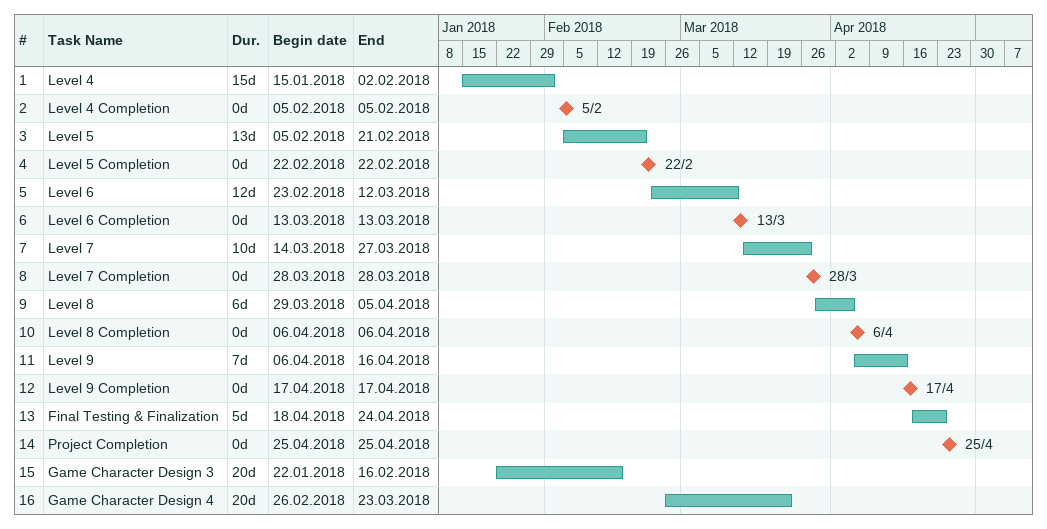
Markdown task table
| ID | Task | Duration | Start | Finish |
|---|---|---|---|---|
| 1 | Level 4 | 15d | 2018-01-15 | 2018-02-02 |
| 2 | Level 4 Completion | 0d | 2018-02-05 | 2018-02-05 |
| 3 | Level 5 | 13d | 2018-02-05 | 2018-02-21 |
| 4 | Level 5 Completion | 0d | 2018-02-22 | 2018-02-22 |
| 5 | Level 6 | 12d | 2018-02-23 | 2018-03-12 |
| 6 | Level 6 Completion | 0d | 2018-03-13 | 2018-03-13 |
| 7 | Level 7 | 10d | 2018-03-14 | 2018-03-27 |
| 8 | Level 7 Completion | 0d | 2018-03-28 | 2018-03-28 |
| 9 | Level 8 | 6d | 2018-03-29 | 2018-04-05 |
| 10 | Level 8 Completion | 0d | 2018-04-06 | 2018-04-06 |
| 11 | Level 9 | 7d | 2018-04-06 | 2018-04-16 |
| 12 | Level 9 Completion | 0d | 2018-04-17 | 2018-04-17 |
| 13 | Final Testing & Finalization | 5d | 2018-04-18 | 2018-04-24 |
| 14 | Project Completion | 0d | 2018-04-25 | 2018-04-25 |
| 15 | Game Character Design 3 | 20d | 2018-01-22 | 2018-02-16 |
| 16 | Game Character Design 4 | 20d | 2018-02-26 | 2018-03-23 |
